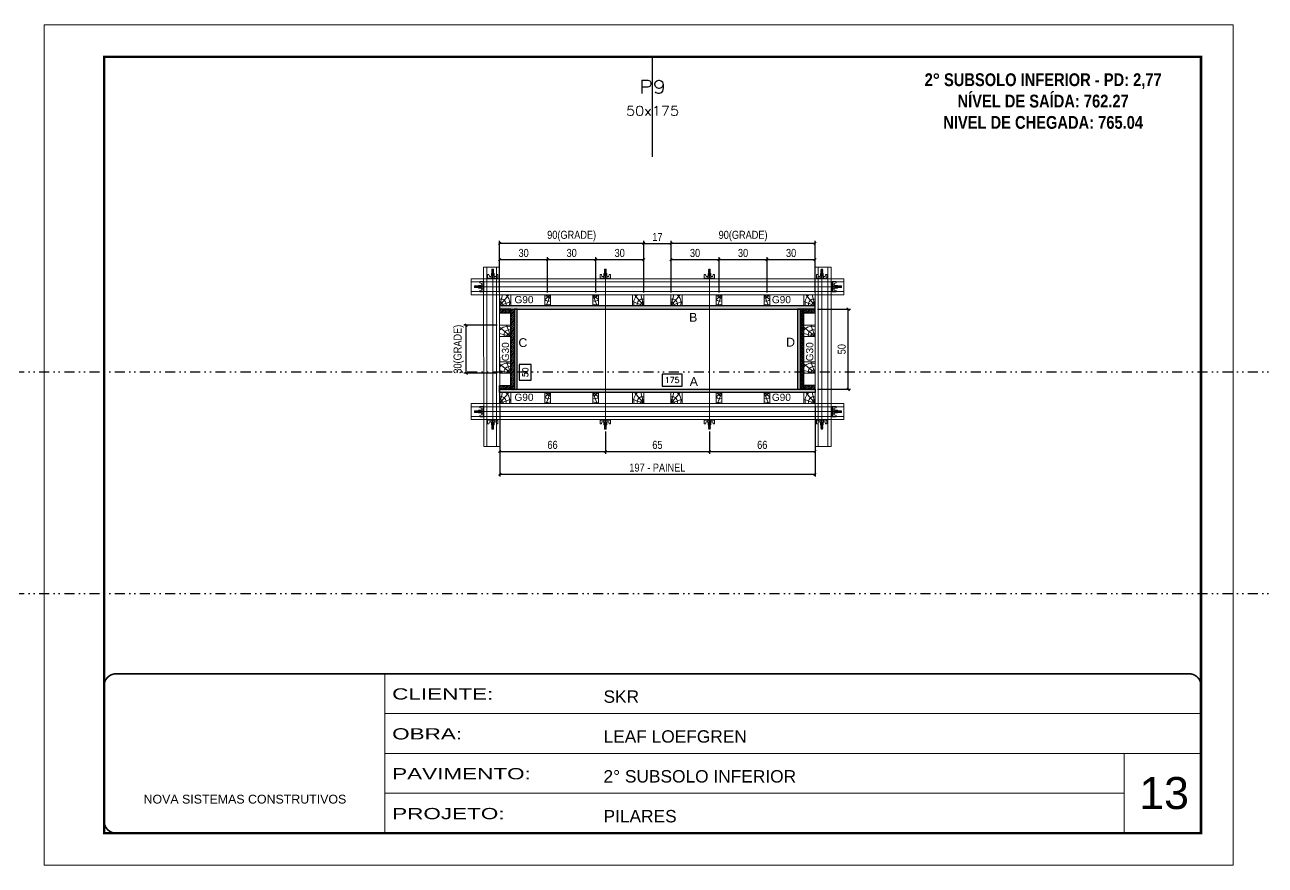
# Model space of a CAD drawing. Extents: x 13513 to 27878, y -21631 to 6985.
# Drawn here: x 14389 to 15939, y 2489 to 3539 of the extents above; entities that cross this region are included whole.
import ezdxf
from ezdxf.enums import TextEntityAlignment as Align

# ---------------------------------------------------------------- set-up
doc = ezdxf.new("R2010")
doc.units = 0
for name, pattern in [('CONTINUO', [0]), ('DASHED', [0.75, 0.5, -0.25]), ('DIVIDE2', [0.625, 0.25, -0.125, 0, -0.125, 0, -0.125]), ('HIDDEN', [0.375, 0.25, -0.125])]:
    doc.linetypes.add(name, pattern=pattern)
for name, color, linetype, lineweight in [('CARIMBO', 255, 'Continuous', 9), ('Folhas', 255, 'Continuous', 9), ('Hachura', 251, 'Continuous', 9), ('Madeira', 126, 'Continuous', 18), ('Perfil Metálico', 224, 'Continuous', 18), ('SARRAFO DE PRESSAO', 251, 'DASHED', 9), ('Texto Seção', 7, 'Continuous', 15)]:
    doc.layers.add(name, color=color, linetype=linetype, lineweight=lineweight)
for name, color, linetype in [('CHAPA', 1, 'Continuous'), ('COTA', 241, 'Continuous'), ('MEIO_PONT', 93, 'Continuous'), ('NOMENCLATURA', 7, 'Continuous'), ('Nível', 160, 'Continuous'), ('SARRAFO', 251, 'Continuous'), ('Texto de Titulo', 7, 'Continuous'), ('Texto Qtd Sarr', 242, 'Continuous'), ('TEXTO_GERAL', 7, 'Continuous')]:
    doc.layers.add(name, color=color, linetype=linetype)
doc.styles.add('ARIAL', font='arial.ttf')
doc.styles.add('COTA TECNICA 2X', font='techl___.ttf', dxfattribs={"height": 10})
doc.styles.add('ROMANC', font='techb___.ttf', dxfattribs={"height": 2.5})
doc.styles.add('ROMANS', font='romans.shx')
doc.styles.add('SANSSERIF', font='sas_____.pfb')
doc.styles.add('Tecnologia', font='')
doc.styles.get('Tecnologia').set_extended_font_data('Forgotten Futurist')
doc.dimstyles.new('SECAO PILAR', dxfattribs={"dimtxt": 10, "dimasz": 3, "dimexe": 3, "dimexo": 3, "dimgap": 3, "dimtad": 1, "dimdec": 1, "dimlfac": 0.5, "dimzin": 12, "dimdsep": 46, "dimtxsty": 'COTA TECNICA 2X', "dimblk1": 'OBLIQUE', "dimblk2": 'OBLIQUE', "dimsah": 1, "dimcen": 0.9, "dimclrd": 256, "dimclre": 256, "dimclrt": 256, "dimadec": 1, "dimazin": 3, "dimtfac": 1, "dimtdec": 1, "dimtmove": 0, "dimatfit": 3, "dimfxl": 1, "dimtolj": 1, "dimtzin": 12, "dimarcsym": 0})
doc.dimstyles.new('SECÇÃO 2', dxfattribs={"dimtxt": 7, "dimasz": 6, "dimexe": 0.18, "dimexo": 2, "dimgap": -4, "dimtad": 3, "dimdec": 1, "dimlfac": 0.5, "dimzin": 12, "dimdsep": 46, "dimtxsty": 'ROMANS', "dimblk": 'ARCHTICK', "dimcen": 0.09, "dimse1": 1, "dimse2": 1, "dimsd1": 1, "dimsd2": 1, "dimclrd": 180, "dimclre": 5, "dimclrt": 1, "dimadec": 0, "dimazin": 3, "dimtfac": 1, "dimtdec": 1, "dimtofl": 0, "dimtmove": 0, "dimatfit": 3, "dimldrblk": 'ARCHTICK', "dimfxl": 1, "dimtolj": 1, "dimtzin": 0, "dimarcsym": 0})

# ---------------------------------------------------------------- blocks, each defined once
blk = doc.blocks.new('9999999999')
at = {"color": 30, "linetype": 'CONTINUO'}
for p, q in [((98564.6, 34230.2), (98564.6, 34429.4)), ((98564.6, 34379.6), (99584, 34379.6)), ((98564.6, 34329.8), (99488, 34329.8)), ((99584, 34329.8), (99488, 34329.8)), ((99488, 34329.8), (99488, 34230.2)), ((98564.6, 34280), (99488, 34280))]:
    blk.add_line(p, q, dxfattribs=at)
at = {"color": 30, "linetype": 'CONTINUO', "const_width": 2}
blk.add_lwpolyline([(99584, 34230.2), (99584, 34414.4, 0.414214), (99569, 34429.4), (98229, 34429.4, 0.414214), (98214, 34414.4), (98214, 34245.2, 0.414214), (98229, 34230.2), (99584, 34230.2)], format="xyb", dxfattribs=at)
at = {"layer": 'Folhas'}
blk.add_lwpolyline([(98139, 34190.2), (99624, 34190.2), (99624, 35240.2), (98139, 35240.2)], close=True, dxfattribs=at)
at = {"layer": 'Folhas', "color": 30, "const_width": 3}
blk.add_lwpolyline([(98214, 34230.2), (99584, 34230.2), (99584, 35200.2), (98214, 35200.2)], close=True, dxfattribs=at)
at = {"color": 7, "linetype": 'Continuous', "ltscale": 5, "style": 'ARIAL'}
for s, height, p in [('SKR', 15.48, (98837.7, 34393.1)), ('LEAF LOEFGREN', 15.483, (98837.7, 34343.3)), ('2° SUBSOLO INFERIOR', 15.483, (98837.7, 34293.5)), ('NOVA SISTEMAS CONSTRUTIVOS', 11.059, (98263.2, 34267.2)), ('PILARES', 15.48, (98837.7, 34243.7))]:
    blk.add_text(s, height=height, dxfattribs=at).set_placement(p)
at = {"layer": 'Folhas', "color": 7, "style": 'Tecnologia', "width": 1.5}
for s, p in [('CLIENTE:', (98573.7, 34397.2)), ('OBRA:', (98573.7, 34347.3)), ('PAVIMENTO:', (98573.7, 34297.5)), ('PROJETO:', (98573.7, 34247.7))]:
    blk.add_text(s, height=14, dxfattribs=at).set_placement(p)
blk = doc.blocks.new('*D1209')
at = {"layer": 'COTA', "color": 180, "lineweight": -2, "transparency": 16777216}
for p, q in [((15021.9, 3114.5), (15006.9, 3114.5)), ((15006.9, 3114.5), (15006.9, 3095.1)), ((15021.9, 3095.1), (15021.9, 3114.5)), ((15006.9, 3095.1), (15021.9, 3095.1))]:
    blk.add_line(p, q, dxfattribs=at)
at = {"layer": 'Defpoints', "color": 0, "transparency": 16777216}
for p in [(15021.8, 3183.7), (15021.8, 3083.7), (15025.9, 3083.7)]:
    blk.add_point(p, dxfattribs=at)
at = {"layer": 'COTA', "color": 1, "transparency": 16777216, "insert": (15014.4, 3104.8), "char_height": 7, "attachment_point": 5, "rotation": 90, "style": 'ROMANS'}
blk.add_mtext('\\A1;50', dxfattribs=at)
blk = doc.blocks.new('_ArchTick')
at = {"color": 0, "linetype": 'ByBlock', "const_width": 0.15}
blk.add_lwpolyline([(-0.5, -0.5), (0.5, 0.5)], dxfattribs=at)
blk = doc.blocks.new('*D1210')
at = {"layer": 'COTA', "color": 180, "lineweight": -2, "transparency": 16777216}
for p, q in [((15210.5, 3102.7), (15185.5, 3102.7)), ((15185.5, 3102.7), (15185.5, 3087.7)), ((15210.5, 3087.7), (15210.5, 3102.7)), ((15185.5, 3087.7), (15210.5, 3087.7))]:
    blk.add_line(p, q, dxfattribs=at)
at = {"layer": 'Defpoints', "color": 0, "transparency": 16777216}
for p in [(15004.5, 3083.7), (15354.5, 3083.7), (15354.5, 3083.7)]:
    blk.add_point(p, dxfattribs=at)
at = {"layer": 'COTA', "color": 1, "transparency": 16777216, "insert": (15198, 3095.2), "char_height": 7, "attachment_point": 5, "style": 'ROMANS'}
blk.add_mtext('\\A1;175', dxfattribs=at)
blk = doc.blocks.new('_Oblique')
at = {"color": 0, "linetype": 'ByBlock', "lineweight": -2}
blk.add_line((-0.5, -0.5), (0.5, 0.5), dxfattribs=at)
blk = doc.blocks.new('*D1211')
at = {"layer": 'COTA', "lineweight": -2, "transparency": 16777216}
for p, q in [((14982.5, 3062.8), (14982.5, 2974.6)), ((15376.5, 3062.8), (15376.5, 2974.6)), ((14982.5, 2977.6), (15376.5, 2977.6))]:
    blk.add_line(p, q, dxfattribs=at)
at = {"layer": 'Defpoints', "color": 0, "transparency": 16777216}
for p in [(14982.5, 3065.8), (15376.5, 3065.8), (15376.5, 2977.6)]:
    blk.add_point(p, dxfattribs=at)
at = {"layer": 'COTA', "lineweight": -2, "transparency": 16777216, "xscale": 3, "yscale": 3, "zscale": 3, "rotation": 180}
blk.add_blockref('_Oblique', (14982.5, 2977.6), dxfattribs=at)
at = {"layer": 'COTA', "lineweight": -2, "transparency": 16777216, "xscale": 3, "yscale": 3, "zscale": 3}
blk.add_blockref('_Oblique', (15376.5, 2977.6), dxfattribs=at)
at = {"layer": 'COTA', "transparency": 16777216, "insert": (15179.5, 2985.7), "char_height": 10, "attachment_point": 5, "style": 'COTA TECNICA 2X'}
blk.add_mtext('\\A1;197 - PAINEL', dxfattribs=at)
blk = doc.blocks.new('*D1212')
at = {"layer": 'COTA', "lineweight": -2, "transparency": 16777216}
for p, q in [((14982.5, 3062.7), (14982.5, 3003)), ((15114.5, 3031), (15114.5, 3003)), ((14982.5, 3006), (15114.5, 3006))]:
    blk.add_line(p, q, dxfattribs=at)
at = {"layer": 'Defpoints', "color": 0, "transparency": 16777216}
for p in [(14982.5, 3065.7), (15114.5, 3034), (15114.5, 3006)]:
    blk.add_point(p, dxfattribs=at)
at = {"layer": 'COTA', "lineweight": -2, "transparency": 16777216, "xscale": 3, "yscale": 3, "zscale": 3, "rotation": 180}
blk.add_blockref('_Oblique', (14982.5, 3006), dxfattribs=at)
at = {"layer": 'COTA', "lineweight": -2, "transparency": 16777216, "xscale": 3, "yscale": 3, "zscale": 3}
blk.add_blockref('_Oblique', (15114.5, 3006), dxfattribs=at)
at = {"layer": 'COTA', "transparency": 16777216, "insert": (15048.5, 3014.1), "char_height": 10, "attachment_point": 5, "style": 'COTA TECNICA 2X'}
blk.add_mtext('\\A1;66', dxfattribs=at)
blk = doc.blocks.new('*D1213')
at = {"layer": 'COTA', "lineweight": -2, "transparency": 16777216}
for p, q in [((15376.5, 3062.7), (15376.5, 3003)), ((15244.5, 3031), (15244.5, 3003)), ((15244.5, 3006), (15376.5, 3006))]:
    blk.add_line(p, q, dxfattribs=at)
at = {"layer": 'Defpoints', "color": 0, "transparency": 16777216}
for p in [(15376.5, 3065.7), (15244.5, 3034), (15376.5, 3006)]:
    blk.add_point(p, dxfattribs=at)
at = {"layer": 'COTA', "lineweight": -2, "transparency": 16777216, "xscale": 3, "yscale": 3, "zscale": 3, "rotation": 180}
blk.add_blockref('_Oblique', (15244.5, 3006), dxfattribs=at)
at = {"layer": 'COTA', "lineweight": -2, "transparency": 16777216, "xscale": 3, "yscale": 3, "zscale": 3}
blk.add_blockref('_Oblique', (15376.5, 3006), dxfattribs=at)
at = {"layer": 'COTA', "transparency": 16777216, "insert": (15310.5, 3014.1), "char_height": 10, "attachment_point": 5, "style": 'COTA TECNICA 2X'}
blk.add_mtext('\\A1;66', dxfattribs=at)
blk = doc.blocks.new('C')
at = {"layer": 'Hachura', "color": 0}
for p, q in [((0, 3.22), (0, -3.22)), ((0.45, 3.22), (0, 3.22)), ((0.46, 3.16), (0, 3.16)), ((0.46, 3.05), (0, 3.05)), ((0.46, 2.88), (0, 2.88)), ((0, 2.75), (0, -1.16)), ((0.46, 2.65), (0, 2.65)), ((0.46, 2.23), (0, 2.23)), ((0.46, 1.51), (0, 1.51)), ((0.39, 0.49), (0.17, 0.49)), ((0.45, -3.23), (0.45, 3.22)), ((0.45, 3.22), (2.58, 3.22)), ((1.74, 0.97), (0.45, 0.97)), ((1.45, 0.1), (0.45, 0.1)), ((1.35, 1.94), (1.35, 0.96)), ((2.58, 2.39), (1.47, 2.09)), ((1.74, -0.97), (1.74, 0.97)), ((1.74, 0.97), (1.74, 0.84)), ((1.74, 0.97), (1.74, 0.84)), ((1.74, 0.84), (3.35, 0.84)), ((3.35, 0.45), (1.74, 0.45)), ((2.58, 3.22), (2.58, 2.39)), ((3.32, 0.84), (3.32, -0.84)), ((3.35, 0.84), (3.35, -0.84)), ((3.68, 0.45), (3.35, 0.45)), ((3.84, -0.52), (3.35, 0.45)), ((3.35, 0.06), (3.67, -0.57)), ((3.68, 0.45), (4.16, -0.52)), ((3.72, 0.5), (4.25, -0.57)), ((4.37, -0.55), (3.83, 0.53)), ((4.15, 0.45), (3.93, 0.45)), ((4.42, -0.52), (3.93, 0.45)), ((4.15, 0.45), (4.26, 0.45)), ((4.26, 0.45), (4.74, -0.52)), ((4.3, 0.5), (4.83, -0.57)), ((4.95, -0.55), (4.41, 0.53)), ((4.51, 0.45), (4.84, 0.45)), ((5, -0.52), (4.51, 0.45)), ((4.84, 0.45), (5.32, -0.52)), ((4.88, 0.5), (5.41, -0.57)), ((5.53, -0.55), (4.99, 0.53)), ((5.58, -0.52), (5.09, 0.45)), ((5.42, 0.45), (5.09, 0.45)), ((5.58, -0.52), (5.09, 0.45)), ((5.42, 0.45), (5.74, -0.19)), ((5.46, 0.5), (5.74, -0.07)), ((5.74, 0.19), (5.57, 0.53)), ((5.74, 0.32), (5.68, 0.45)), ((5.68, 0.45), (5.74, 0.45)), ((5.74, 0.45), (5.9, 0.29)), ((5.74, 0.45), (5.74, -0.52)), ((5.9, -0.36), (5.9, 0.29)), ((0.45, 0), (0, 0)), ((0.46, -1.52), (0, -1.52)), ((0.46, -2.23), (0, -2.23)), ((0.46, -2.65), (0, -2.65)), ((0.46, -2.88), (0, -2.88)), ((0.46, -3.05), (0, -3.05)), ((0.46, -3.16), (0, -3.16)), ((0, -3.22), (2.57, -3.22)), ((0.08, -0.48), (0.29, -0.48)), ((0.29, -0.48), (0.4, -0.48)), ((0.45, 0), (0.45, -0.97)), ((0.45, -0.16), (1.45, -0.16)), ((0.45, -0.65), (0.45, -0.32)), ((0.45, -3.23), (0.45, -0.65)), ((0.45, -0.97), (1.74, -0.97)), ((1.35, -1.94), (1.35, -0.97)), ((2.58, -2.39), (1.47, -2.1)), ((3.35, -0.32), (1.74, -0.32)), ((3.35, -0.84), (1.74, -0.84)), ((2.58, -3.23), (2.58, -2.39)), ((3.35, -0.07), (3.58, -0.52)), ((3.35, -0.52), (3.58, -0.52)), ((3.84, -0.52), (4.16, -0.52)), ((4.42, -0.52), (4.74, -0.52)), ((4.63, -0.52), (4.74, -0.52)), ((5, -0.52), (5.32, -0.52)), ((5.58, -0.52), (5.74, -0.52)), ((5.74, -0.52), (5.9, -0.36)), ((5.74, -0.52), (5.74, -0.52))]:
    blk.add_line(p, q, dxfattribs=at)
for centre, radius, start, end in [((1.52, 1.94), 0.161, 104.74356, 180), ((1.44, -0.03), 0.129, 272.69497, 87.30503), ((3.81, 0.39), 0.143, 25.56881, 154.43119), ((4.39, 0.39), 0.143, 25.56881, 154.43119), ((4.97, 0.39), 0.143, 25.56881, 154.43119), ((5.55, 0.39), 0.143, 25.56881, 154.43119), ((0.17, -0.37), 0.174, 221.74404, 317.85924), ((1.52, -1.94), 0.161, 180, 255.25644), ((3.71, -0.4), 0.174, 222.14076, 318.25596), ((4.29, -0.4), 0.174, 222.14076, 318.25596), ((4.87, -0.4), 0.174, 222.14076, 318.25596), ((5.45, -0.4), 0.174, 222.14076, 318.25596), ((5.61, -0.4), 0.174, 317.85924, 318.25596)]:
    blk.add_arc(centre, radius, start, end, dxfattribs=at)
blk = doc.blocks.new('*D1223')
at = {"layer": 'COTA', "lineweight": -2, "transparency": 16777216}
for p, q in [((15114.5, 3031), (15114.5, 3003)), ((15244.5, 3031), (15244.5, 3003)), ((15114.5, 3006), (15244.5, 3006))]:
    blk.add_line(p, q, dxfattribs=at)
at = {"layer": 'Defpoints', "color": 0, "transparency": 16777216}
for p in [(15114.5, 3034), (15244.5, 3034), (15244.5, 3006)]:
    blk.add_point(p, dxfattribs=at)
at = {"layer": 'COTA', "lineweight": -2, "transparency": 16777216, "xscale": 3, "yscale": 3, "zscale": 3, "rotation": 180}
blk.add_blockref('_Oblique', (15114.5, 3006), dxfattribs=at)
at = {"layer": 'COTA', "lineweight": -2, "transparency": 16777216, "xscale": 3, "yscale": 3, "zscale": 3}
blk.add_blockref('_Oblique', (15244.5, 3006), dxfattribs=at)
at = {"layer": 'COTA', "transparency": 16777216, "insert": (15179.5, 3014.1), "char_height": 10, "attachment_point": 5, "style": 'COTA TECNICA 2X'}
blk.add_mtext('\\A1;65', dxfattribs=at)
blk = doc.blocks.new('*D1193')
at = {"layer": 'COTA', "lineweight": -2, "transparency": 16777216}
for p, q in [((15196.5, 3204.7), (15196.5, 3248.7)), ((15196.5, 3245.7), (15256.5, 3245.7)), ((15256.5, 3204.7), (15256.5, 3248.7))]:
    blk.add_line(p, q, dxfattribs=at)
at = {"layer": 'Defpoints', "color": 0, "transparency": 16777216}
for p in [(15256.5, 3245.7), (15196.5, 3201.7), (15256.5, 3201.7)]:
    blk.add_point(p, dxfattribs=at)
at = {"layer": 'COTA', "lineweight": -2, "transparency": 16777216, "xscale": 3, "yscale": 3, "zscale": 3, "rotation": 180}
blk.add_blockref('_Oblique', (15196.5, 3245.7), dxfattribs=at)
at = {"layer": 'COTA', "lineweight": -2, "transparency": 16777216, "xscale": 3, "yscale": 3, "zscale": 3}
blk.add_blockref('_Oblique', (15256.5, 3245.7), dxfattribs=at)
at = {"layer": 'COTA', "transparency": 16777216, "insert": (15226.5, 3253.9), "char_height": 10, "attachment_point": 5, "style": 'COTA TECNICA 2X'}
blk.add_mtext('\\A1;30', dxfattribs=at)
blk = doc.blocks.new('*D1194')
at = {"layer": 'COTA', "lineweight": -2, "transparency": 16777216}
for p, q in [((15256.5, 3204.7), (15256.5, 3248.7)), ((15256.5, 3245.7), (15316.5, 3245.7)), ((15316.5, 3204.7), (15316.5, 3248.7))]:
    blk.add_line(p, q, dxfattribs=at)
at = {"layer": 'Defpoints', "color": 0, "transparency": 16777216}
for p in [(15316.5, 3245.7), (15256.5, 3201.7), (15316.5, 3201.7)]:
    blk.add_point(p, dxfattribs=at)
at = {"layer": 'COTA', "lineweight": -2, "transparency": 16777216, "xscale": 3, "yscale": 3, "zscale": 3, "rotation": 180}
blk.add_blockref('_Oblique', (15256.5, 3245.7), dxfattribs=at)
at = {"layer": 'COTA', "lineweight": -2, "transparency": 16777216, "xscale": 3, "yscale": 3, "zscale": 3}
blk.add_blockref('_Oblique', (15316.5, 3245.7), dxfattribs=at)
at = {"layer": 'COTA', "transparency": 16777216, "insert": (15286.5, 3253.9), "char_height": 10, "attachment_point": 5, "style": 'COTA TECNICA 2X'}
blk.add_mtext('\\A1;30', dxfattribs=at)
blk = doc.blocks.new('*D1195')
at = {"layer": 'COTA', "lineweight": -2, "transparency": 16777216}
for p, q in [((15316.5, 3204.7), (15316.5, 3248.7)), ((15316.5, 3245.7), (15376.5, 3245.7)), ((15376.5, 3204.7), (15376.5, 3248.7))]:
    blk.add_line(p, q, dxfattribs=at)
at = {"layer": 'Defpoints', "color": 0, "transparency": 16777216}
for p in [(15376.5, 3245.7), (15316.5, 3201.7), (15376.5, 3201.7)]:
    blk.add_point(p, dxfattribs=at)
at = {"layer": 'COTA', "lineweight": -2, "transparency": 16777216, "xscale": 3, "yscale": 3, "zscale": 3, "rotation": 180}
blk.add_blockref('_Oblique', (15316.5, 3245.7), dxfattribs=at)
at = {"layer": 'COTA', "lineweight": -2, "transparency": 16777216, "xscale": 3, "yscale": 3, "zscale": 3}
blk.add_blockref('_Oblique', (15376.5, 3245.7), dxfattribs=at)
at = {"layer": 'COTA', "transparency": 16777216, "insert": (15346.5, 3253.9), "char_height": 10, "attachment_point": 5, "style": 'COTA TECNICA 2X'}
blk.add_mtext('\\A1;30', dxfattribs=at)
blk = doc.blocks.new('*D1218')
at = {"layer": 'COTA', "lineweight": -2, "transparency": 16777216}
for p, q in [((15196.5, 3204.7), (15196.5, 3268.9)), ((15376.5, 3265.9), (15196.5, 3265.9)), ((15376.5, 3204.7), (15376.5, 3268.9))]:
    blk.add_line(p, q, dxfattribs=at)
at = {"layer": 'Defpoints', "color": 0, "transparency": 16777216}
for p in [(15196.5, 3265.9), (15196.5, 3201.7), (15376.5, 3201.7)]:
    blk.add_point(p, dxfattribs=at)
at = {"layer": 'COTA', "lineweight": -2, "transparency": 16777216, "xscale": 3, "yscale": 3, "zscale": 3, "rotation": 180}
blk.add_blockref('_Oblique', (15196.5, 3265.9), dxfattribs=at)
at = {"layer": 'COTA', "lineweight": -2, "transparency": 16777216, "xscale": 3, "yscale": 3, "zscale": 3}
blk.add_blockref('_Oblique', (15376.5, 3265.9), dxfattribs=at)
at = {"layer": 'COTA', "transparency": 16777216, "insert": (15286.5, 3275.1), "char_height": 10, "attachment_point": 5, "style": 'COTA TECNICA 2X'}
blk.add_mtext('\\A1;90(GRADE)', dxfattribs=at)
blk = doc.blocks.new('*D1219')
at = {"layer": 'COTA', "lineweight": -2, "transparency": 16777216}
for p, q in [((15379.5, 3183.7), (15420.8, 3183.7)), ((15417.8, 3083.7), (15417.8, 3183.7)), ((15379.5, 3083.7), (15420.8, 3083.7))]:
    blk.add_line(p, q, dxfattribs=at)
at = {"layer": 'Defpoints', "color": 0, "transparency": 16777216}
for p in [(15376.5, 3183.7), (15417.8, 3183.7), (15376.5, 3083.7)]:
    blk.add_point(p, dxfattribs=at)
at = {"layer": 'COTA', "lineweight": -2, "transparency": 16777216, "xscale": 3, "yscale": 3, "zscale": 3}
for p, rotation in [((15417.8, 3183.7), 90), ((15417.8, 3083.7), 270)]:
    blk.add_blockref('_Oblique', p, dxfattribs=dict(at, rotation=rotation))
at = {"layer": 'COTA', "transparency": 16777216, "insert": (15409.7, 3133.7), "char_height": 10, "attachment_point": 5, "rotation": 90, "style": 'COTA TECNICA 2X'}
blk.add_mtext('\\A1;50', dxfattribs=at)
blk = doc.blocks.new('PONTALETE')
at = {"layer": 'Madeira'}
for q in [(2.71, 7), (7, 5.76), (7, 1.74)]:
    blk.add_line((0, 0), q, dxfattribs=at)
blk.add_lwpolyline([(0, 0), (7, 0), (7, 7), (0, 7)], close=True, dxfattribs=at)
for centre, radius, start, end in [((2.04, 0.06), 6.23, 37.28179, 109.09128), ((1.09, 0.9), 3.19, 343.60304, 109.98471), ((-0.21, -0.78), 3.09, 14.63219, 86.0383)]:
    blk.add_arc(centre, radius, start, end, dxfattribs=at)
blk = doc.blocks.new('MEIO PONTALETE')
at = {"layer": 'Madeira'}
for q in [(2.71, 7), (3.5, 2.88), (3.5, 0.87)]:
    blk.add_line((0, 0), q, dxfattribs=at)
blk.add_lwpolyline([(0, 0), (3.5, 0), (3.5, 7), (0, 7)], close=True, dxfattribs=at)
for centre, radius, start, end in [((2.04, 0.06), 6.23, 76.44987, 109.09128), ((1.09, 0.9), 3.19, 40.90626, 109.98471), ((-0.21, -0.78), 3.09, 14.63219, 86.0383)]:
    blk.add_arc(centre, radius, start, end, dxfattribs=at)
blk = doc.blocks.new('*D1196')
at = {"layer": 'COTA', "lineweight": -2, "transparency": 16777216}
for p, q in [((14982.4, 3204.7), (14982.4, 3248.7)), ((14982.4, 3245.7), (15042.4, 3245.7)), ((15042.4, 3204.7), (15042.4, 3248.7))]:
    blk.add_line(p, q, dxfattribs=at)
at = {"layer": 'Defpoints', "color": 0, "transparency": 16777216}
for p in [(15042.4, 3245.7), (14982.4, 3201.7), (15042.4, 3201.7)]:
    blk.add_point(p, dxfattribs=at)
at = {"layer": 'COTA', "lineweight": -2, "transparency": 16777216, "xscale": 3, "yscale": 3, "zscale": 3, "rotation": 180}
blk.add_blockref('_Oblique', (14982.4, 3245.7), dxfattribs=at)
at = {"layer": 'COTA', "lineweight": -2, "transparency": 16777216, "xscale": 3, "yscale": 3, "zscale": 3}
blk.add_blockref('_Oblique', (15042.4, 3245.7), dxfattribs=at)
at = {"layer": 'COTA', "transparency": 16777216, "insert": (15012.4, 3253.9), "char_height": 10, "attachment_point": 5, "style": 'COTA TECNICA 2X'}
blk.add_mtext('\\A1;30', dxfattribs=at)
blk = doc.blocks.new('*D1197')
at = {"layer": 'COTA', "lineweight": -2, "transparency": 16777216}
for p, q in [((15042.4, 3204.7), (15042.4, 3248.7)), ((15042.4, 3245.7), (15102.4, 3245.7)), ((15102.4, 3204.7), (15102.4, 3248.7))]:
    blk.add_line(p, q, dxfattribs=at)
at = {"layer": 'Defpoints', "color": 0, "transparency": 16777216}
for p in [(15102.4, 3245.7), (15042.4, 3201.7), (15102.4, 3201.7)]:
    blk.add_point(p, dxfattribs=at)
at = {"layer": 'COTA', "lineweight": -2, "transparency": 16777216, "xscale": 3, "yscale": 3, "zscale": 3, "rotation": 180}
blk.add_blockref('_Oblique', (15042.4, 3245.7), dxfattribs=at)
at = {"layer": 'COTA', "lineweight": -2, "transparency": 16777216, "xscale": 3, "yscale": 3, "zscale": 3}
blk.add_blockref('_Oblique', (15102.4, 3245.7), dxfattribs=at)
at = {"layer": 'COTA', "transparency": 16777216, "insert": (15072.4, 3253.9), "char_height": 10, "attachment_point": 5, "style": 'COTA TECNICA 2X'}
blk.add_mtext('\\A1;30', dxfattribs=at)
blk = doc.blocks.new('*D1198')
at = {"layer": 'COTA', "lineweight": -2, "transparency": 16777216}
for p, q in [((15102.4, 3204.7), (15102.4, 3248.7)), ((15102.4, 3245.7), (15162.4, 3245.7)), ((15162.4, 3204.7), (15162.4, 3248.7))]:
    blk.add_line(p, q, dxfattribs=at)
at = {"layer": 'Defpoints', "color": 0, "transparency": 16777216}
for p in [(15162.4, 3245.7), (15102.4, 3201.7), (15162.4, 3201.7)]:
    blk.add_point(p, dxfattribs=at)
at = {"layer": 'COTA', "lineweight": -2, "transparency": 16777216, "xscale": 3, "yscale": 3, "zscale": 3, "rotation": 180}
blk.add_blockref('_Oblique', (15102.4, 3245.7), dxfattribs=at)
at = {"layer": 'COTA', "lineweight": -2, "transparency": 16777216, "xscale": 3, "yscale": 3, "zscale": 3}
blk.add_blockref('_Oblique', (15162.4, 3245.7), dxfattribs=at)
at = {"layer": 'COTA', "transparency": 16777216, "insert": (15132.4, 3253.9), "char_height": 10, "attachment_point": 5, "style": 'COTA TECNICA 2X'}
blk.add_mtext('\\A1;30', dxfattribs=at)
blk = doc.blocks.new('*D1199')
at = {"layer": 'COTA', "lineweight": -2, "transparency": 16777216}
for p, q in [((14982.4, 3204.7), (14982.4, 3268.9)), ((15162.4, 3265.9), (14982.4, 3265.9)), ((15162.4, 3204.7), (15162.4, 3268.9))]:
    blk.add_line(p, q, dxfattribs=at)
at = {"layer": 'Defpoints', "color": 0, "transparency": 16777216}
for p in [(14982.4, 3265.9), (14982.4, 3201.7), (15162.4, 3201.7)]:
    blk.add_point(p, dxfattribs=at)
at = {"layer": 'COTA', "lineweight": -2, "transparency": 16777216, "xscale": 3, "yscale": 3, "zscale": 3, "rotation": 180}
blk.add_blockref('_Oblique', (14982.4, 3265.9), dxfattribs=at)
at = {"layer": 'COTA', "lineweight": -2, "transparency": 16777216, "xscale": 3, "yscale": 3, "zscale": 3}
blk.add_blockref('_Oblique', (15162.4, 3265.9), dxfattribs=at)
at = {"layer": 'COTA', "transparency": 16777216, "insert": (15072.4, 3275.1), "char_height": 10, "attachment_point": 5, "style": 'COTA TECNICA 2X'}
blk.add_mtext('\\A1;90(GRADE)', dxfattribs=at)
blk = doc.blocks.new('*D1220')
at = {"layer": 'COTA', "lineweight": -2, "transparency": 16777216}
for p, q in [((15162.5, 3204.7), (15162.5, 3268.9)), ((15162.5, 3265.9), (15196.5, 3265.9)), ((15196.5, 3204.7), (15196.5, 3268.9))]:
    blk.add_line(p, q, dxfattribs=at)
at = {"layer": 'Defpoints', "color": 0, "transparency": 16777216}
for p in [(15196.5, 3265.9), (15162.5, 3201.7), (15196.5, 3201.7)]:
    blk.add_point(p, dxfattribs=at)
at = {"layer": 'COTA', "lineweight": -2, "transparency": 16777216, "xscale": 3, "yscale": 3, "zscale": 3, "rotation": 180}
blk.add_blockref('_Oblique', (15162.5, 3265.9), dxfattribs=at)
at = {"layer": 'COTA', "lineweight": -2, "transparency": 16777216, "xscale": 3, "yscale": 3, "zscale": 3}
blk.add_blockref('_Oblique', (15196.5, 3265.9), dxfattribs=at)
at = {"layer": 'COTA', "transparency": 16777216, "insert": (15179.5, 3273.9), "char_height": 10, "attachment_point": 5, "style": 'COTA TECNICA 2X'}
blk.add_mtext('\\A1;17', dxfattribs=at)
blk = doc.blocks.new('titulo1')
at = {"layer": 'Defpoints', "color": 252, "linetype": 'HIDDEN', "ltscale": 2}
blk.add_line((0, 0), (0, 125), dxfattribs=at)
at = {"layer": 'Defpoints', "style": 'ROMANS', "oblique": 15}
blk.add_attdef('FOLHA', text='', height=10, dxfattribs=at).set_placement((0, 15.6), align=Align.MIDDLE_CENTER)
at = {"layer": 'Texto Qtd Sarr', "color": 3, "style": 'ROMANS', "oblique": 15}
for tag, height, p in [('TITULO', 17, (0, 71.4)), ('SEÇÃO', 12, (0, 41.5))]:
    blk.add_attdef(tag, text='', height=height, dxfattribs=at).set_placement(p, align=Align.MIDDLE_CENTER)
blk = doc.blocks.new('*D1200')
at = {"layer": 'COTA', "lineweight": -2, "transparency": 16777216}
for p, q in [((14979.5, 3163.7), (14937.7, 3163.7)), ((14940.7, 3103.7), (14940.7, 3163.7)), ((14979.5, 3103.7), (14937.7, 3103.7))]:
    blk.add_line(p, q, dxfattribs=at)
at = {"layer": 'Defpoints', "color": 0, "transparency": 16777216}
for p in [(14940.7, 3163.7), (14982.5, 3163.7), (14982.5, 3103.7)]:
    blk.add_point(p, dxfattribs=at)
at = {"layer": 'COTA', "lineweight": -2, "transparency": 16777216, "xscale": 3, "yscale": 3, "zscale": 3}
for p, rotation in [((14940.7, 3163.7), 90), ((14940.7, 3103.7), 270)]:
    blk.add_blockref('_Oblique', p, dxfattribs=dict(at, rotation=rotation))
at = {"layer": 'COTA', "transparency": 16777216, "insert": (14931.4, 3133.7), "char_height": 10, "attachment_point": 5, "rotation": 90, "style": 'COTA TECNICA 2X'}
blk.add_mtext('\\A1;30(GRADE)', dxfattribs=at)

msp = doc.modelspace()

# ---------------------------------------------------------------- hatches: boundary and pattern name
at = {"layer": 'Hachura'}
h = msp.add_hatch(color=256, dxfattribs=at)
h.dxf.hatch_style = 1
h.paths.add_polyline_path([(15376.47, 3183.74), (15376.47, 3187.74), (14982.47, 3187.74), (14982.47, 3183.74)])
h = msp.add_hatch(dxfattribs=at)
h.set_pattern_fill('ANSI31', color=256, scale=0.5, angle=180, style=0)
h.set_pattern_definition([(225, (5858.5154, -19745.6665), (1.12253202, -1.12253202), [])])
h.paths.add_polyline_path([(14996.47, 3183.74), (14996.47, 3179.34), (14982.47, 3179.34), (14982.47, 3183.74)])
h = msp.add_hatch(dxfattribs=at)
h.set_pattern_fill('ANSI31', color=256, scale=0.5, angle=180, style=0)
h.set_pattern_definition([(225, (5858.5154, -19836.6665), (1.12253202, -1.12253202), [])])
h.paths.add_polyline_path([(14996.47, 3082.74), (15000.87, 3082.74), (15000.87, 3182.74), (14996.47, 3182.74)])
h = msp.add_hatch(color=256, dxfattribs=at)
h.dxf.hatch_style = 1
h.paths.add_polyline_path([(15000.87, 3082.74), (15004.47, 3082.74), (15004.47, 3182.74), (15000.87, 3182.74)])
h = msp.add_hatch(color=256, dxfattribs=at)
h.dxf.hatch_style = 1
h.paths.add_polyline_path([(15354.47, 3083.74), (15358.07, 3083.74), (15358.07, 3183.74), (15354.47, 3183.74)])
h = msp.add_hatch(dxfattribs=at)
h.set_pattern_fill('ANSI31', color=256, scale=0.5, angle=180, style=0)
h.set_pattern_definition([(225, (5873.5154, -19835.6665), (1.12253202, -1.12253202), [])])
h.paths.add_polyline_path([(15362.47, 3083.74), (15358.07, 3083.74), (15358.07, 3183.74), (15362.47, 3183.74)])
h = msp.add_hatch(dxfattribs=at)
h.set_pattern_fill('ANSI31', color=256, scale=0.5, angle=180, style=0)
h.set_pattern_definition([(225, (6238.5154, -19745.6665), (1.12253202, -1.12253202), [])])
h.paths.add_polyline_path([(15376.47, 3183.74), (15376.47, 3179.34), (15362.47, 3179.34), (15362.47, 3183.74)])
h = msp.add_hatch(dxfattribs=at)
h.set_pattern_fill('ANSI31', color=256, scale=0.5, angle=180, style=0)
h.set_pattern_definition([(225, (5858.5154, -19807.6665), (1.12253202, -1.12253202), [])])
h.paths.add_polyline_path([(14996.47, 3083.74), (14996.47, 3088.14), (14982.47, 3088.14), (14982.47, 3083.74)])
h = msp.add_hatch(color=256, dxfattribs=at)
h.dxf.hatch_style = 1
h.paths.add_polyline_path([(15376.47, 3083.74), (15376.47, 3079.74), (14982.47, 3079.74), (14982.47, 3083.74)])
h = msp.add_hatch(dxfattribs=at)
h.set_pattern_fill('ANSI31', color=256, scale=0.5, angle=180, style=0)
h.set_pattern_definition([(225, (5873.5154, -19807.6665), (1.12253202, -1.12253202), [])])
h.paths.add_polyline_path([(15362.47, 3083.74), (15362.47, 3088.14), (15376.47, 3088.14), (15376.47, 3083.74)])

# ---------------------------------------------------------------- linework, layer by layer
at = {"layer": 'CHAPA'}
for points in [[(15376.47, 3183.74), (15376.47, 3187.74), (14982.47, 3187.74), (14982.47, 3183.74)], [(15000.87, 3083.74), (15004.47, 3083.74), (15004.47, 3183.74), (15000.87, 3183.74)], [(15354.47, 3083.74), (15358.07, 3083.74), (15358.07, 3183.74), (15354.47, 3183.74)], [(15376.47, 3083.74), (15376.47, 3079.74), (14982.47, 3079.74), (14982.47, 3083.74)]]:
    msp.add_lwpolyline(points, close=True, dxfattribs=at)
at = {"layer": 'Hachura'}
for p, q in [((14973.78, 3034.97), (14973.78, 3228.71)), ((15114.47, 3034.97), (15114.47, 3228.71)), ((15244.47, 3034.97), (15244.47, 3228.71)), ((15384.86, 3034.97), (15384.86, 3228.71)), ((14951.98, 3211.74), (15404.62, 3211.73)), ((14951.98, 3055.74), (15404.62, 3055.75))]:
    msp.add_line(p, q, dxfattribs=at)
at = {"layer": 'Madeira'}
for points in [[(14982.47, 3187.74), (14982.47, 3201.74), (15162.47, 3201.74), (15162.47, 3187.74)], [(15196.47, 3187.74), (15196.47, 3201.74), (15376.47, 3201.74), (15376.47, 3187.74)], [(14996.47, 3103.75), (14982.47, 3103.75), (14982.47, 3163.74), (14996.47, 3163.74)], [(15376.47, 3103.75), (15362.47, 3103.75), (15362.47, 3163.74), (15376.47, 3163.74)], [(14982.47, 3065.74), (14982.47, 3079.74), (15162.47, 3079.74), (15162.47, 3065.74)], [(15196.47, 3065.74), (15196.47, 3079.74), (15376.47, 3079.74), (15376.47, 3065.74)]]:
    msp.add_lwpolyline(points, close=True, dxfattribs=at)
at = {"layer": 'Nível', "color": 4, "linetype": 'DIVIDE2', "ltscale": 50}
for p, q in [((13526.77, 3105.29), (17496.97, 3105.29)), ((13526.77, 2828.29), (21531.15, 2828.29))]:
    msp.add_line(p, q, dxfattribs=at)
at = {"layer": 'Perfil Metálico'}
for p, q in [((14966.5, 3236.35), (14966.5, 3012.24)), ((14978.5, 3236.35), (14978.5, 3012.24)), ((15380.51, 3236.35), (15380.51, 3012.24)), ((15392.51, 3236.35), (15392.51, 3012.24)), ((15412.19, 3217.68), (14946.75, 3217.68)), ((15412.19, 3205.68), (14946.75, 3205.68)), ((15412.19, 3061.74), (14946.75, 3061.74)), ((15412.19, 3049.74), (14946.75, 3049.74))]:
    msp.add_line(p, q, dxfattribs=at)
for points in [[(14982.44, 3236.35), (14962.44, 3236.35), (14962.5, 3012.24), (14982.5, 3012.24)], [(15396.45, 3236.35), (15376.45, 3236.35), (15376.51, 3012.24), (15396.51, 3012.24)], [(15412.19, 3201.74), (15412.19, 3221.74), (14946.75, 3221.68), (14946.75, 3201.68)], [(14946.75, 3065.74), (14946.75, 3045.74), (15412.19, 3045.8), (15412.19, 3065.8)]]:
    msp.add_lwpolyline(points, close=True, dxfattribs=at)
at = {"layer": 'SARRAFO'}
for points in [[(14982.47, 3179.34), (14996.47, 3179.34), (14996.47, 3183.74), (14982.47, 3183.74)], [(14982.47, 3179.34), (14996.47, 3179.34), (14996.47, 3183.74), (14982.47, 3183.74)], [(15000.87, 3183.74), (15000.87, 3083.74), (14996.47, 3083.74), (14996.47, 3183.74)], [(15000.87, 3183.74), (15000.87, 3083.74), (14996.47, 3083.74), (14996.47, 3183.74)], [(15358.07, 3183.74), (15358.07, 3083.74), (15362.47, 3083.74), (15362.47, 3183.74)], [(15358.07, 3183.74), (15358.07, 3083.74), (15362.47, 3083.74), (15362.47, 3183.74)], [(15362.47, 3179.34), (15376.47, 3179.34), (15376.47, 3183.74), (15362.47, 3183.74)], [(15362.47, 3179.34), (15376.47, 3179.34), (15376.47, 3183.74), (15362.47, 3183.74)], [(14982.47, 3088.14), (14996.47, 3088.14), (14996.47, 3083.74), (14982.47, 3083.74)], [(14982.47, 3088.14), (14996.47, 3088.14), (14996.47, 3083.74), (14982.47, 3083.74)], [(15376.47, 3088.14), (15362.47, 3088.14), (15362.47, 3083.74), (15376.47, 3083.74)], [(15376.47, 3088.14), (15362.47, 3088.14), (15362.47, 3083.74), (15376.47, 3083.74)]]:
    msp.add_lwpolyline(points, close=True, dxfattribs=at)

# ---------------------------------------------------------------- block references
at = {"layer": 'Hachura', "linetype": 'Continuous', "yscale": 2, "zscale": 2}
for p, xscale, rotation in [((14973.79, 3221.71), -2, 270), ((15114.46, 3221.71), 2, 90.00000000000001), ((15244.46, 3221.71), 2, 90.00000000000001), ((15384.85, 3221.71), 2, 90.00000000000001), ((14962.78, 3211.74), 2, 180), ((15397.62, 3211.72), -2, 180), ((14973.78, 3045.77), 2, 270), ((15114.47, 3045.77), -2, 90), ((15244.47, 3045.77), -2, 90), ((15384.86, 3045.77), -2, 90)]:
    msp.add_blockref('C', p, dxfattribs=dict(at, xscale=xscale, rotation=rotation))
for p, xscale in [((14962.78, 3055.74), -2), ((15397.62, 3055.76), 2)]:
    msp.add_blockref('C', p, dxfattribs=dict(at, xscale=xscale))
at = {"layer": 'MEIO_PONT'}
for name, p, xscale, yscale, zscale, rotation in [('PONTALETE', (14982.47, 3187.74), -2, 2, 2, 270), ('MEIO PONTALETE', (15045.97, 3201.74), 1.999999997962732, 1.999999997962732, 1.999999997962732, 180), ('MEIO PONTALETE', (15098.97, 3201.74), -1.999999997962732, 1.999999997962732, 1.999999997962732, 180), ('PONTALETE', (15162.47, 3187.74), 2, 2, 2, 89.99999999999997), ('PONTALETE', (15196.47, 3187.74), -2, 2, 2, 270), ('MEIO PONTALETE', (15259.97, 3201.74), 1.999999997962732, 1.999999997962732, 1.999999997962732, 180), ('MEIO PONTALETE', (15312.97, 3201.74), -1.999999997962732, 1.999999997962732, 1.999999997962732, 180), ('PONTALETE', (15376.47, 3187.74), 2, 2, 2, 89.99999999999997), ('PONTALETE', (14982.47, 3065.74), -2, 2, 2, 270), ('MEIO PONTALETE', (15045.97, 3079.74), 1.999999997962732, 1.999999997962732, 1.999999997962732, 180), ('MEIO PONTALETE', (15098.97, 3079.74), -1.999999997962732, 1.999999997962732, 1.999999997962732, 180), ('PONTALETE', (15162.47, 3065.74), 2, 2, 2, 89.99999999999997), ('PONTALETE', (15196.47, 3065.74), -2, 2, 2, 270), ('MEIO PONTALETE', (15259.97, 3079.74), 1.999999997962732, 1.999999997962732, 1.999999997962732, 180), ('MEIO PONTALETE', (15312.97, 3079.74), -1.999999997962732, 1.999999997962732, 1.999999997962732, 180), ('PONTALETE', (15376.47, 3065.74), 2, 2, 2, 89.99999999999997)]:
    msp.add_blockref(name, p, dxfattribs=dict(at, xscale=xscale, yscale=yscale, zscale=zscale, rotation=rotation))
at = {"layer": 'MEIO_PONT', "xscale": -2, "yscale": 2, "zscale": 2}
for p in [(14996.47, 3149.74), (15376.47, 3149.74), (14996.47, 3103.75), (15376.47, 3103.75)]:
    msp.add_blockref('PONTALETE', p, dxfattribs=at)
at = {"layer": 'SARRAFO DE PRESSAO', "color": 6, "linetype": 'ByBlock'}
msp.add_blockref('9999999999', (-83725.51, -31701.2), dxfattribs=at)
at = {"layer": 'Texto Seção'}
ref = msp.add_blockref('titulo1', (15173.47, 3374), dxfattribs=at)
ref.add_attrib('TITULO', 'P9', dxfattribs={"layer": 'Texto de Titulo', "color": 7, "height": 17, "style": 'ROMANS', "width": 1.1}).set_placement((15173.47, 3461.5), align=Align.MIDDLE_CENTER)
ref.add_attrib('SEÇÃO', '50x175', dxfattribs={"layer": 'Texto de Titulo', "color": 7, "height": 12, "style": 'ROMANS', "width": 1.1}).set_placement((15173.47, 3431.5), align=Align.MIDDLE_CENTER)

# ---------------------------------------------------------------- texts
at = {"layer": 'CARIMBO', "style": 'ARIAL'}
msp.add_text('13', height=40, dxfattribs=at).set_placement((15781.33, 2559.15))
at = {"layer": 'NOMENCLATURA', "color": 2, "insert": (15661.31, 3505.06), "char_height": 16, "attachment_point": 2, "style": 'ROMANC'}
msp.add_mtext_dynamic_manual_height_columns('\\P2° SUBSOLO INFERIOR - PD: 2,77\\PNÍVEL DE SAÍDA: 762.27\\PNIVEL DE CHEGADA: 765.04', width=432.3511, gutter_width=1, heights=[0], dxfattribs=at)
at = {"layer": 'TEXTO_GERAL', "color": 0, "linetype": 'Continuous', "style": 'SANSSERIF'}
for p in [(15000.97, 3195.64), (15322.5, 3195.64), (15000.97, 3073.64), (15322.5, 3073.64)]:
    msp.add_text('G90', height=9, dxfattribs=at).set_placement(p, align=Align.MIDDLE_LEFT)
at = {"layer": 'TEXTO_GERAL', "style": 'ARIAL'}
for s, p in [('B', (15224.23, 3173.49)), ('C', (15011.48, 3141.89)), ('D', (15345.83, 3142.46)), ('A', (15224.98, 3093.26))]:
    msp.add_text(s, height=11, dxfattribs=at).set_placement(p, align=Align.MIDDLE_CENTER)
at = {"layer": 'TEXTO_GERAL', "color": 0, "linetype": 'Continuous', "char_height": 9, "width": 285.3299, "attachment_point": 7, "rotation": 90, "style": 'SANSSERIF'}
for insert in [(14994.32, 3118.6), (15374.32, 3118.6)]:
    msp.add_mtext('G30', dxfattribs=dict(at, insert=insert))

# ---------------------------------------------------------------- dimensions: what is measured, and where the dimension line sits
at = {"layer": 'COTA'}
for base, p1, p2, text, picture, middle in [((14982.45, 3265.86), (15162.44, 3201.74), (14982.45, 3201.74), '<>(GRADE)', '*D1199', (15072.44, 3275.08)), ((15196.47, 3265.86), (15376.46, 3201.74), (15196.47, 3201.74), '<>(GRADE)', '*D1218', (15286.46, 3275.08)), ((15376.47, 2977.58), (14982.47, 3065.75), (15376.47, 3065.79), '<> - PAINEL', '*D1211', (15179.47, 2985.68))]:
    dim = msp.add_linear_dim(base=base, p1=p1, p2=p2, text=text, dimstyle='SECAO PILAR', dxfattribs=at)
    dim.commit()
    dim.dimension.update_dxf_attribs({"geometry": picture, "text_midpoint": middle})
for base, p1, p2, picture, middle in [((15196.47, 3265.86), (15162.47, 3201.71), (15196.47, 3201.71), '*D1220', (15179.47, 3273.94)), ((15042.45, 3245.67), (14982.45, 3201.74), (15042.45, 3201.74), '*D1196', (15012.45, 3253.89)), ((15102.45, 3245.67), (15042.45, 3201.74), (15102.45, 3201.74), '*D1197', (15072.45, 3253.89)), ((15162.45, 3245.67), (15102.45, 3201.74), (15162.45, 3201.74), '*D1198', (15132.45, 3253.89)), ((15256.47, 3245.67), (15196.47, 3201.74), (15256.47, 3201.74), '*D1193', (15226.47, 3253.89)), ((15316.47, 3245.67), (15256.47, 3201.74), (15316.47, 3201.74), '*D1194', (15286.47, 3253.89)), ((15376.47, 3245.67), (15316.47, 3201.74), (15376.47, 3201.74), '*D1195', (15346.47, 3253.89)), ((15114.54, 3006), (14982.47, 3065.74), (15114.54, 3033.97), '*D1212', (15048.5, 3014.11)), ((15376.47, 3006), (15244.54, 3033.97), (15376.47, 3065.74), '*D1213', (15310.5, 3014.11)), ((15244.54, 3006), (15114.54, 3033.97), (15244.54, 3033.97), '*D1223', (15179.54, 3014.11))]:
    dim = msp.add_linear_dim(base=base, p1=p1, p2=p2, dimstyle='SECAO PILAR', dxfattribs=at)
    dim.commit()
    dim.dimension.update_dxf_attribs({"geometry": picture, "text_midpoint": middle})
dim = msp.add_linear_dim(base=(15025.88, 3083.74), p1=(15021.79, 3183.74), p2=(15021.79, 3083.74), angle=270, dimstyle='SECÇÃO 2', dxfattribs=at)
dim.commit()
dim.dimension.update_dxf_attribs({"geometry": '*D1209', "text_midpoint": (15025.88, 3104.82), "dimtype": 160})
dim = msp.add_linear_dim(base=(15417.77, 3183.74), p1=(15376.47, 3083.74), p2=(15376.47, 3183.74), angle=90, dimstyle='SECAO PILAR', dxfattribs=at)
dim.commit()
dim.dimension.update_dxf_attribs({"geometry": '*D1219', "text_midpoint": (15409.66, 3133.74)})
dim = msp.add_linear_dim(base=(14940.66, 3163.74), p1=(14982.47, 3103.75), p2=(14982.47, 3163.74), angle=90, text='<>(GRADE)', dimstyle='SECAO PILAR', dxfattribs=at)
dim.commit()
dim.dimension.update_dxf_attribs({"geometry": '*D1200', "text_midpoint": (14940.66, 3133.74), "dimtype": 160})
dim = msp.add_linear_dim(base=(15354.47, 3083.74), p1=(15004.47, 3083.74), p2=(15354.47, 3083.74), dimstyle='SECÇÃO 2', dxfattribs=at)
dim.commit()
dim.dimension.update_dxf_attribs({"geometry": '*D1210', "text_midpoint": (15198.02, 3083.74), "dimtype": 160})

doc.saveas('drawing.dxf')
